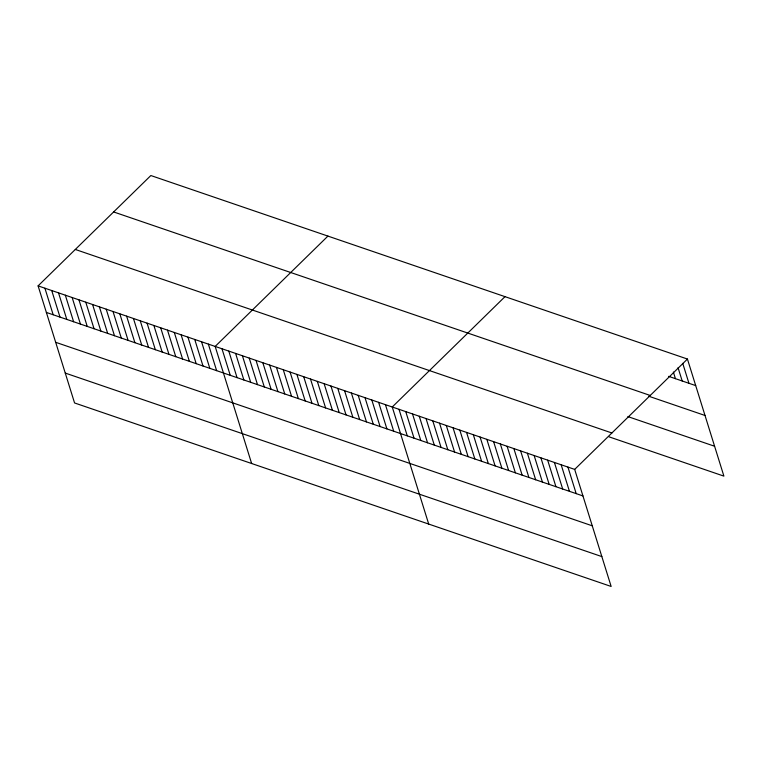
<?xml version="1.0" encoding="UTF-8"?>
<svg xmlns="http://www.w3.org/2000/svg" width="762" height="762" viewBox="0 0 762 762"><rect width="100%" height="100%" fill="white"/><g stroke="black" fill="none" stroke-linecap="round" stroke-linejoin="round"><path stroke-width="1.14" d="M38.1 285.874L574.681 469.392L611.153 586.464L74.562 402.955L38.1 285.874L150.847 175.536L687.438 359.045L723.9 476.126L609.029 436.836M327.927 236.096L215.17 346.434L251.641 463.515M504.996 296.656L392.249 406.994L428.711 524.075M574.681 469.392L687.438 359.045M668.674 376.352L695.706 385.601M113.643 211.95L650.224 395.459M648.7 396.211L705.012 415.471M627.878 416.595L714.594 446.246M75.305 249.46L611.896 432.978M46.368 312.43L582.949 495.938M55.674 342.3L592.255 525.809M65.256 373.075L601.847 556.593M682.742 363.379L688.943 383.286M678.056 367.703L682.19 380.971M673.37 372.027L675.437 378.666M567.928 467.077L576.196 493.633M561.165 464.772L569.443 491.319M554.412 462.458L562.68 489.004M547.659 460.143L555.927 486.699M540.896 457.838L549.164 484.384M534.143 455.524L542.411 482.07M527.38 453.219L535.657 479.765M520.627 450.904L528.895 477.45M513.874 448.589L522.141 475.145M507.111 446.284L515.379 472.831M500.358 443.97L508.625 470.516M493.605 441.665L501.872 468.211M486.842 439.35L495.109 465.896M480.089 437.036L488.356 463.591M473.326 434.731L481.594 461.277M466.573 432.416L474.84 458.962M459.819 430.101L468.087 456.657M453.057 427.796L461.324 454.343M446.303 425.482L454.571 452.028M439.541 423.177L447.808 449.723M432.787 420.862L441.055 447.408M426.034 418.548L434.302 445.103M419.271 416.243L427.539 442.789M412.518 413.928L420.786 440.474M405.755 411.623L414.033 438.169M399.002 409.308L407.27 435.854M385.439 404.67L393.706 431.216M378.628 402.336L386.896 428.882M371.818 400.012L380.086 426.558M365.008 397.678L373.275 424.224M358.197 395.354L366.465 421.9M351.387 393.021L359.654 419.567M344.576 390.696L352.844 417.243M337.766 388.363L346.034 414.909M330.956 386.029L339.223 412.585M324.136 383.705L332.413 410.251M317.325 381.371L325.603 407.927M310.515 379.047L318.792 405.594M303.705 376.714L311.982 403.269M296.894 374.39L305.171 400.936M290.084 372.056L298.361 398.602M283.273 369.732L291.551 396.278M276.463 367.398L284.74 393.944M269.653 365.074L277.93 391.62M262.842 362.741L271.12 389.287M256.032 360.416L264.3 386.963M249.222 358.083L257.489 384.629M242.411 355.749L250.679 382.305M235.601 353.425L243.869 379.971M228.79 351.092L237.058 377.647M221.98 348.767L230.248 375.314M208.359 344.11L216.627 370.656M201.549 341.776L209.817 368.322M194.739 339.452L203.006 365.998M187.928 337.118L196.196 363.665M181.118 334.794L189.386 361.34M174.308 332.461L182.575 359.007M167.497 330.137L175.765 356.683M160.687 327.803L168.954 354.349M153.876 325.469L162.144 352.025M147.066 323.145L155.334 349.691M140.256 320.812L148.523 347.367M133.445 318.487L141.713 345.034M126.635 316.154L134.903 342.709M119.825 313.83L128.092 340.376M113.014 311.496L121.282 338.042M106.204 309.172L114.471 335.718M99.393 306.838L107.661 333.385M92.583 304.514L100.851 331.06M85.773 302.181L94.04 328.727M78.962 299.857L87.23 326.403M72.152 297.523L80.42 324.069M65.341 295.199L73.609 321.745M58.531 292.865L66.799 319.411M51.721 290.532L59.988 317.087M44.91 288.207L53.178 314.754"/></g></svg>
